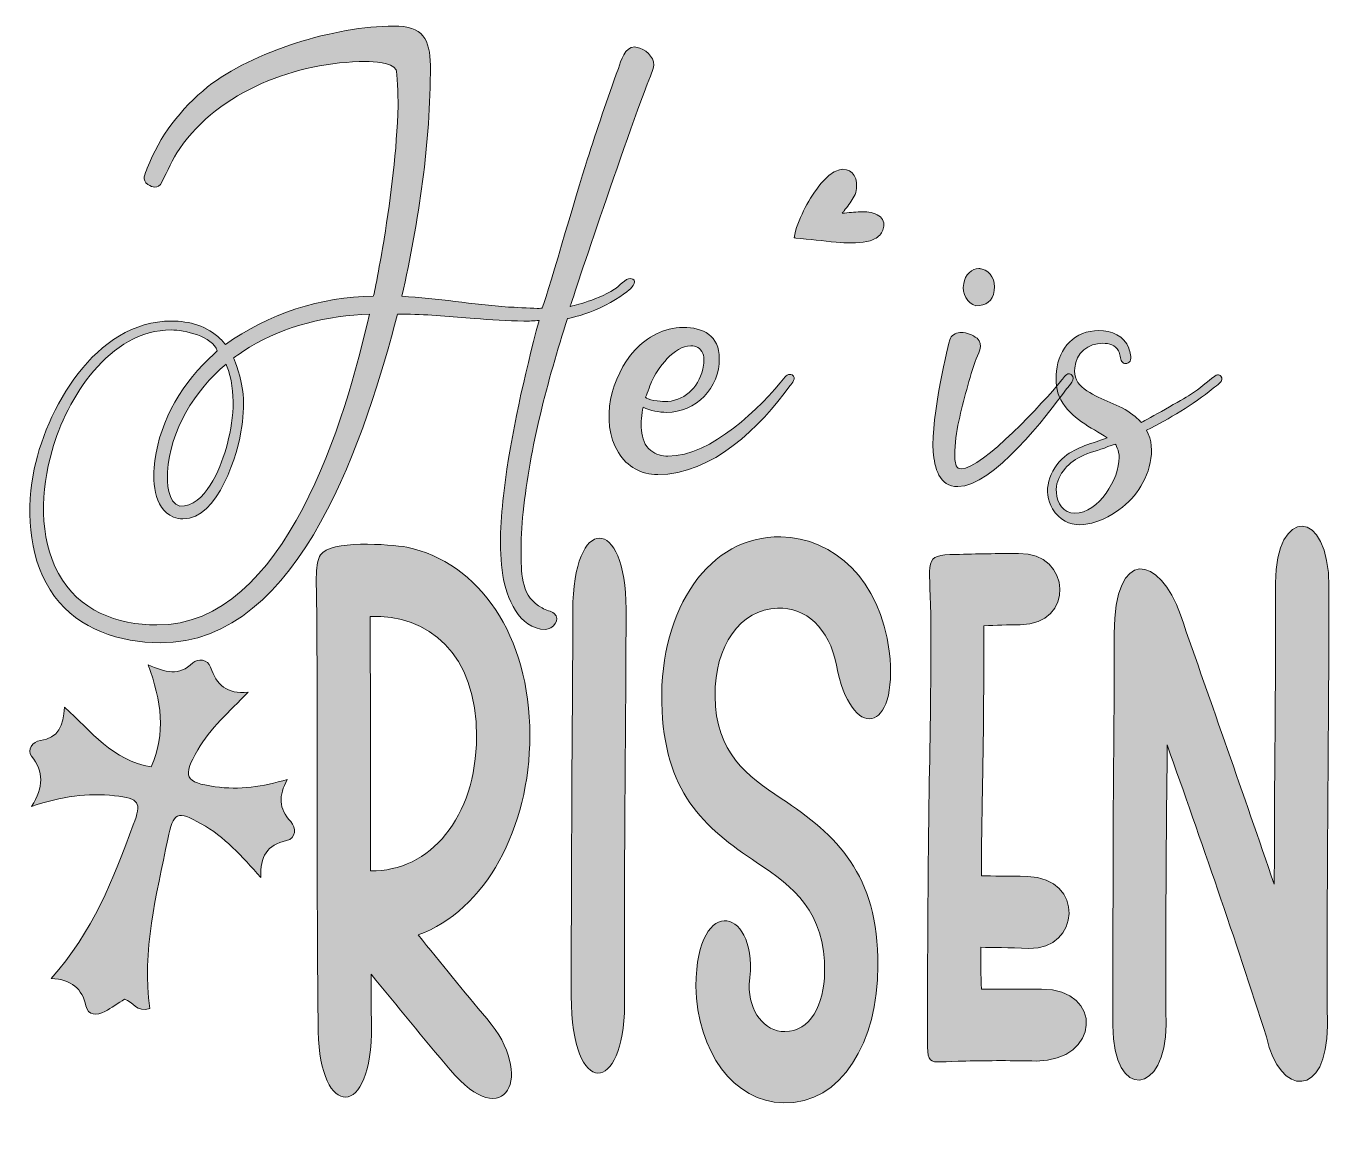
# Model space of a CAD drawing. Header units: inches. Extents: x 71 to 1006, y -950 to -153.
import ezdxf

# ---------------------------------------------------------------- set-up
doc = ezdxf.new("R2010")
doc.units = ezdxf.units.IN
doc.header["$MEASUREMENT"] = 0
doc.layers.add('Layer 1', color=7, linetype='Continuous')

# ---------------------------------------------------------------- blocks, each defined once
blk = doc.blocks.new('block 3')
at = {"layer": 'Layer 1', "true_color": 0x262626}
h = blk.add_hatch(color=250, dxfattribs=at)
h.dxf.hatch_style = 2
edge = h.paths.add_edge_path()
edge.add_spline(control_points=[(500.99, -700.17), (500.62, -753.24), (500.62, -805.57), (500.62, -856.41), (500.62, -920.24), (462.39, -924.69), (462.39, -849.73), (462.39, -801.11), (462.76, -750.64), (462.76, -699.8), (463.14, -657.49), (463.51, -615.18), (463.51, -573.25), (463.51, -503.48), (501.73, -504.22), (501.73, -572.13), (501.73, -614.44), (501.36, -657.49), (500.99, -700.17)], knot_values=[0, 0, 0, 0, 1, 1, 1, 2, 2, 2, 3, 3, 3, 4, 4, 4, 5, 5, 5, 6, 6, 6, 6], degree=3, periodic=1)
h = blk.add_hatch(color=250, dxfattribs=at)
h.dxf.hatch_style = 2
edge = h.paths.add_edge_path()
edge.add_spline(control_points=[(1005.31, -700.17), (1004.94, -758.06), (1004.56, -815.96), (1004.94, -871.25), (1004.94, -923.21), (970.42, -922.84), (961.14, -879.05), (938.88, -808.91), (914.38, -738.39), (889.89, -669.37), (889.89, -683.84), (889.89, -698.68), (889.52, -713.16), (889.15, -765.48), (888.78, -817.07), (889.15, -870.14), (889.15, -920.98), (851.29, -925.81), (850.92, -870.88), (850.92, -817.44), (851.29, -765.48), (851.29, -712.79), (851.66, -672.33), (852.04, -631.51), (852.04, -589.58), (852.04, -526.49), (884.69, -533.54), (899.54, -576.22), (921.81, -640.42), (944.81, -704.99), (966.71, -769.57), (967.08, -746.56), (967.08, -723.18), (967.08, -699.8), (967.45, -650.81), (967.82, -601.45), (967.82, -553.21), (967.82, -498.28), (1006.05, -498.65), (1006.05, -555.8), (1006.05, -603.31), (1005.68, -651.92), (1005.31, -700.17)], knot_values=[0, 0, 0, 0, 1, 1, 1, 2, 2, 2, 3, 3, 3, 4, 4, 4, 5, 5, 5, 6, 6, 6, 7, 7, 7, 8, 8, 8, 9, 9, 9, 10, 10, 10, 11, 11, 11, 12, 12, 12, 13, 13, 13, 14, 14, 14, 14], degree=3, periodic=1)
h = blk.add_hatch(color=250, dxfattribs=at)
h.dxf.hatch_style = 2
edge = h.paths.add_edge_path()
edge.add_spline(control_points=[(401.91, -866.06), (437.16, -907.25), (414.9, -949.56), (375.56, -902.8), (356.26, -880.16), (337.7, -857.15), (318.78, -834.14), (318.78, -846.76), (318.78, -859.01), (319.15, -870.88), (319.89, -939.54), (281.67, -938.05), (280.92, -875.33), (280.18, -828.2), (280.18, -777.36), (280.18, -726.15), (280.18, -674.19), (280.18, -621.86), (279.81, -572.88), (279.44, -550.61), (278.7, -539.1), (282.41, -533.17), (289.09, -522.4), (332.14, -525.37), (344.38, -527.6), (396.34, -538.36), (432.71, -591.06), (432.71, -662.69), (432.71, -729.49), (400.79, -788.49), (352.55, -805.94), (368.88, -825.98), (385.21, -846.39), (401.91, -866.06)], knot_values=[0, 0, 0, 0, 1, 1, 1, 2, 2, 2, 3, 3, 3, 4, 4, 4, 5, 5, 5, 6, 6, 6, 7, 7, 7, 8, 8, 8, 9, 9, 9, 10, 10, 10, 11, 11, 11, 11], degree=3, periodic=1)
edge = h.paths.add_edge_path()
edge.add_spline(control_points=[(394.48, -663.8), (394.86, -604.05), (359.6, -575.47), (318.03, -577.33), (318.41, -624.83), (318.41, -675.67), (318.41, -726.15), (318.41, -726.15), (318.41, -759.92), (318.41, -759.92), (361.08, -760.66), (394.11, -721.69), (394.48, -663.8)], knot_values=[0, 0, 0, 0, 1, 1, 1, 2, 2, 2, 3, 3, 3, 4, 4, 4, 4], degree=3, periodic=1)
h = blk.add_hatch(color=250, dxfattribs=at)
h.dxf.hatch_style = 2
edge = h.paths.add_edge_path()
edge.add_spline(control_points=[(565.56, -634.48), (565.93, -675.3), (588.56, -691.63), (613.06, -707.96), (653.14, -734.68), (682.46, -761.77), (682.46, -828.2), (682.46, -882.39), (656.48, -927.66), (614.54, -926.55), (579.29, -925.81), (552.57, -889.81), (551.82, -842.68), (552.2, -774.39), (598.21, -786.64), (590.05, -841.56), (590.05, -861.23), (600.81, -875.33), (615.66, -875.33), (633.84, -875.33), (643.86, -856.04), (644.23, -832.66), (644.6, -789.24), (621.59, -771.05), (595.99, -754.35), (557.02, -728.37), (528.82, -703.14), (527.33, -639.31), (525.85, -571.39), (561.84, -519.06), (612.69, -520.18), (650.91, -520.55), (684.31, -551.72), (690.62, -602.19), (697.67, -662.69), (662.79, -667.51), (652.77, -612.21), (647.2, -585.49), (630.87, -570.65), (610.46, -571.39), (583.74, -572.13), (565.18, -598.48), (565.56, -634.48)], knot_values=[0, 0, 0, 0, 1, 1, 1, 2, 2, 2, 3, 3, 3, 4, 4, 4, 5, 5, 5, 6, 6, 6, 7, 7, 7, 8, 8, 8, 9, 9, 9, 10, 10, 10, 11, 11, 11, 12, 12, 12, 13, 13, 13, 14, 14, 14, 14], degree=3, periodic=1)
h = blk.add_hatch(color=250, dxfattribs=at)
h.dxf.hatch_style = 2
edge = h.paths.add_edge_path()
edge.add_spline(control_points=[(796.01, -896.49), (780.05, -896.12), (761.49, -896.12), (745.53, -896.49), (714.36, -896.49), (718.07, -904.65), (718.07, -864.57), (718.07, -810.76), (718.44, -757.32), (719.18, -703.51), (719.93, -661.94), (720.67, -619.64), (720.3, -575.85), (719.93, -536.51), (714.36, -533.17), (738.11, -532.8), (753.33, -532.42), (768.54, -532.05), (783.39, -532.05), (821.61, -531.31), (823.84, -583.27), (784.5, -583.27), (775.59, -583.27), (767.06, -583.64), (758.52, -584.01), (758.52, -625.57), (758.15, -664.91), (757.41, -704.62), (757.04, -724.29), (756.67, -743.59), (756.67, -763.63), (764.83, -763.63), (775.59, -763.63), (789.7, -764), (831.26, -765.11), (827.55, -816.7), (790.81, -815.59), (775.96, -815.21), (764.83, -814.84), (756.3, -814.84), (756.3, -824.86), (756.3, -834.88), (756.67, -844.9), (756.67, -844.9), (799.72, -844.9), (799.72, -844.9), (844.99, -844.9), (841.65, -896.49), (796.01, -896.49)], knot_values=[0, 0, 0, 0, 1, 1, 1, 2, 2, 2, 3, 3, 3, 4, 4, 4, 5, 5, 5, 6, 6, 6, 7, 7, 7, 8, 8, 8, 9, 9, 9, 10, 10, 10, 11, 11, 11, 12, 12, 12, 13, 13, 13, 14, 14, 14, 15, 15, 15, 16, 16, 16, 16], degree=3, periodic=1)
at = {"layer": 'Layer 1', "lineweight": 0}
for points, knots in [([(500.99, -700.17), (500.62, -753.24), (500.62, -805.57), (500.62, -856.41), (500.62, -920.24), (462.39, -924.69), (462.39, -849.73), (462.39, -801.11), (462.76, -750.64), (462.76, -699.8), (463.14, -657.49), (463.51, -615.18), (463.51, -573.25), (463.51, -503.48), (501.73, -504.22), (501.73, -572.13), (501.73, -614.44), (501.36, -657.49), (500.99, -700.17)], [0, 0, 0, 0, 1, 1, 1, 2, 2, 2, 3, 3, 3, 4, 4, 4, 5, 5, 5, 6, 6, 6, 6]), ([(1005.31, -700.17), (1004.94, -758.06), (1004.56, -815.96), (1004.94, -871.25), (1004.94, -923.21), (970.42, -922.84), (961.14, -879.05), (938.88, -808.91), (914.38, -738.39), (889.89, -669.37), (889.89, -683.84), (889.89, -698.68), (889.52, -713.16), (889.15, -765.48), (888.78, -817.07), (889.15, -870.14), (889.15, -920.98), (851.29, -925.81), (850.92, -870.88), (850.92, -817.44), (851.29, -765.48), (851.29, -712.79), (851.66, -672.33), (852.04, -631.51), (852.04, -589.58), (852.04, -526.49), (884.69, -533.54), (899.54, -576.22), (921.81, -640.42), (944.81, -704.99), (966.71, -769.57), (967.08, -746.56), (967.08, -723.18), (967.08, -699.8), (967.45, -650.81), (967.82, -601.45), (967.82, -553.21), (967.82, -498.28), (1006.05, -498.65), (1006.05, -555.8), (1006.05, -603.31), (1005.68, -651.92), (1005.31, -700.17)], [0, 0, 0, 0, 1, 1, 1, 2, 2, 2, 3, 3, 3, 4, 4, 4, 5, 5, 5, 6, 6, 6, 7, 7, 7, 8, 8, 8, 9, 9, 9, 10, 10, 10, 11, 11, 11, 12, 12, 12, 13, 13, 13, 14, 14, 14, 14]), ([(401.91, -866.06), (437.16, -907.25), (414.9, -949.56), (375.56, -902.8), (356.26, -880.16), (337.7, -857.15), (318.78, -834.14), (318.78, -846.76), (318.78, -859.01), (319.15, -870.88), (319.89, -939.54), (281.67, -938.05), (280.92, -875.33), (280.18, -828.2), (280.18, -777.36), (280.18, -726.15), (280.18, -674.19), (280.18, -621.86), (279.81, -572.88), (279.44, -550.61), (278.7, -539.1), (282.41, -533.17), (289.09, -522.4), (332.14, -525.37), (344.38, -527.6), (396.34, -538.36), (432.71, -591.06), (432.71, -662.69), (432.71, -729.49), (400.79, -788.49), (352.55, -805.94), (368.88, -825.98), (385.21, -846.39), (401.91, -866.06)], [0, 0, 0, 0, 1, 1, 1, 2, 2, 2, 3, 3, 3, 4, 4, 4, 5, 5, 5, 6, 6, 6, 7, 7, 7, 8, 8, 8, 9, 9, 9, 10, 10, 10, 11, 11, 11, 11]), ([(565.56, -634.48), (565.93, -675.3), (588.56, -691.63), (613.06, -707.96), (653.14, -734.68), (682.46, -761.77), (682.46, -828.2), (682.46, -882.39), (656.48, -927.66), (614.54, -926.55), (579.29, -925.81), (552.57, -889.81), (551.82, -842.68), (552.2, -774.39), (598.21, -786.64), (590.05, -841.56), (590.05, -861.23), (600.81, -875.33), (615.66, -875.33), (633.84, -875.33), (643.86, -856.04), (644.23, -832.66), (644.6, -789.24), (621.59, -771.05), (595.99, -754.35), (557.02, -728.37), (528.82, -703.14), (527.33, -639.31), (525.85, -571.39), (561.84, -519.06), (612.69, -520.18), (650.91, -520.55), (684.31, -551.72), (690.62, -602.19), (697.67, -662.69), (662.79, -667.51), (652.77, -612.21), (647.2, -585.49), (630.87, -570.65), (610.46, -571.39), (583.74, -572.13), (565.18, -598.48), (565.56, -634.48)], [0, 0, 0, 0, 1, 1, 1, 2, 2, 2, 3, 3, 3, 4, 4, 4, 5, 5, 5, 6, 6, 6, 7, 7, 7, 8, 8, 8, 9, 9, 9, 10, 10, 10, 11, 11, 11, 12, 12, 12, 13, 13, 13, 14, 14, 14, 14]), ([(796.01, -896.49), (780.05, -896.12), (761.49, -896.12), (745.53, -896.49), (714.36, -896.49), (718.07, -904.65), (718.07, -864.57), (718.07, -810.76), (718.44, -757.32), (719.18, -703.51), (719.93, -661.94), (720.67, -619.64), (720.3, -575.85), (719.93, -536.51), (714.36, -533.17), (738.11, -532.8), (753.33, -532.42), (768.54, -532.05), (783.39, -532.05), (821.61, -531.31), (823.84, -583.27), (784.5, -583.27), (775.59, -583.27), (767.06, -583.64), (758.52, -584.01), (758.52, -625.57), (758.15, -664.91), (757.41, -704.62), (757.04, -724.29), (756.67, -743.59), (756.67, -763.63), (764.83, -763.63), (775.59, -763.63), (789.7, -764), (831.26, -765.11), (827.55, -816.7), (790.81, -815.59), (775.96, -815.21), (764.83, -814.84), (756.3, -814.84), (756.3, -824.86), (756.3, -834.88), (756.67, -844.9), (756.67, -844.9), (799.72, -844.9), (799.72, -844.9), (844.99, -844.9), (841.65, -896.49), (796.01, -896.49)], [0, 0, 0, 0, 1, 1, 1, 2, 2, 2, 3, 3, 3, 4, 4, 4, 5, 5, 5, 6, 6, 6, 7, 7, 7, 8, 8, 8, 9, 9, 9, 10, 10, 10, 11, 11, 11, 12, 12, 12, 13, 13, 13, 14, 14, 14, 15, 15, 15, 16, 16, 16, 16]), ([(394.48, -663.8), (394.86, -604.05), (359.6, -575.47), (318.03, -577.33), (318.41, -624.83), (318.41, -675.67), (318.41, -726.15), (318.41, -726.15), (318.41, -759.92), (318.41, -759.92), (361.08, -760.66), (394.11, -721.69), (394.48, -663.8)], [0, 0, 0, 0, 1, 1, 1, 2, 2, 2, 3, 3, 3, 4, 4, 4, 4])]:
    blk.add_open_spline(points, degree=3, knots=knots, dxfattribs=at)
blk = doc.blocks.new('block 4')
at = {"layer": 'Layer 1', "true_color": 0x035293}
h = blk.add_hatch(color=154, dxfattribs=at)
h.dxf.hatch_style = 2
edge = h.paths.add_edge_path()
edge.add_spline(control_points=[(210.63, -377.98), (211.08, -378.44), (214.27, -382.08), (214.27, -382.08), (245.24, -360.22), (282.59, -347.46), (320.4, -347.46), (321.31, -346.55), (326.77, -314.21), (328.14, -306.47), (333.15, -275.04), (337.25, -242.7), (338.16, -210.82), (338.16, -203.53), (337.7, -186.22), (336.79, -184.86), (333.61, -179.39), (320.4, -178.94), (314.93, -178.94), (265.28, -178.94), (209.72, -200.35), (181.48, -241.34), (176.01, -249.54), (172.82, -257.28), (168.72, -265.48), (167.36, -268.21), (165.53, -269.12), (163.71, -269.12), (161.89, -269.12), (160.52, -268.21), (158.7, -267.3), (154.15, -264.11), (156.42, -259.56), (158.25, -255.46), (166.9, -232.68), (182.39, -212.64), (201.52, -197.16), (233.86, -171.65), (293.07, -153.43), (334.97, -153.43), (356.38, -153.43), (360.93, -163), (361.39, -181.67), (361.39, -238.15), (353.19, -292.35), (340.89, -347.46), (366.4, -348.83), (391.91, -353.38), (417.41, -355.21), (421.06, -355.21), (432.44, -356.12), (437.91, -356.12), (440.19, -356.12), (441.55, -356.12), (441.55, -355.66), (442.92, -355.21), (466.6, -271.4), (473.89, -249.54), (480.72, -227.67), (488.47, -205.81), (496.21, -183.95), (498.03, -178.03), (500.77, -168.46), (508.05, -168.46), (508.97, -168.46), (510.33, -168.92), (511.7, -169.37), (517.16, -171.19), (523.54, -177.57), (521.26, -183.95), (499.4, -239.97), (461.59, -354.75), (461.59, -354.75), (461.59, -354.75), (479.36, -351.11), (493.48, -342.45), (496.21, -340.63), (501.68, -334.26), (504.87, -334.71), (510.79, -335.17), (506.23, -341.09), (503.95, -342.91), (500.31, -346.1), (489.38, -353.38), (479.36, -357.49), (469.34, -361.58), (459.77, -363.41), (459.77, -363.41), (445.2, -408.5), (432.9, -455.41), (427.89, -502.33), (426.98, -512.8), (426.07, -522.82), (426.52, -533.3), (426.52, -547.87), (426.98, -563.82), (441.55, -571.1), (444.29, -572.93), (447.93, -573.38), (450.21, -575.2), (455.22, -579.3), (449.3, -586.59), (443.83, -586.59), (424.7, -586.59), (416.05, -563.36), (413.31, -547.87), (410.13, -527.83), (411.95, -506.88), (414.23, -486.84), (419.24, -445.85), (428.8, -404.85), (439.28, -364.77), (435.63, -365.23), (431.99, -365.23), (428.35, -365.23), (416.5, -365.23), (404.66, -364.32), (392.82, -363.41), (376.88, -362.04), (360.48, -360.67), (344.08, -360.22), (344.08, -360.22), (337.7, -360.22), (337.7, -360.22), (316.3, -442.66), (268.93, -597.52), (167.36, -596.15), (138.66, -596.15), (109.06, -586.59), (91.75, -562.91), (73.53, -537.85), (71.25, -505.06), (76.26, -475.91), (84.92, -428.54), (120.9, -365.23), (175.56, -365.23), (188.31, -365.23), (201.52, -368.87), (210.63, -377.98)], knot_values=[0, 0, 0, 0, 1, 1, 1, 2, 2, 2, 3, 3, 3, 4, 4, 4, 5, 5, 5, 6, 6, 6, 7, 7, 7, 8, 8, 8, 9, 9, 9, 10, 10, 10, 11, 11, 11, 12, 12, 12, 13, 13, 13, 14, 14, 14, 15, 15, 15, 16, 16, 16, 17, 17, 17, 18, 18, 18, 19, 19, 19, 20, 20, 20, 21, 21, 21, 22, 22, 22, 23, 23, 23, 24, 24, 24, 25, 25, 25, 26, 26, 26, 27, 27, 27, 28, 28, 28, 29, 29, 29, 30, 30, 30, 31, 31, 31, 32, 32, 32, 33, 33, 33, 34, 34, 34, 35, 35, 35, 36, 36, 36, 37, 37, 37, 38, 38, 38, 39, 39, 39, 40, 40, 40, 41, 41, 41, 42, 42, 42, 43, 43, 43, 44, 44, 44, 45, 45, 45, 46, 46, 46, 46], degree=3, periodic=1)
edge = h.paths.add_edge_path()
edge.add_spline(control_points=[(175.56, -371.6), (130.92, -371.6), (100.4, -420.8), (89.93, -458.14), (81.73, -486.84), (80.36, -520.09), (94.48, -546.51), (108.6, -572.93), (136.84, -583.4), (165.08, -583.4), (257.54, -583.86), (300.81, -434.46), (317.66, -360.22), (287.6, -361.58), (257.54, -368.42), (231.58, -383.9), (228.85, -385.72), (220.19, -391.65), (220.19, -391.65), (220.19, -391.65), (224.29, -400.3), (226.57, -414.42), (227.93, -423.07), (227.02, -432.18), (226.11, -440.84), (223.38, -460.42), (209.26, -507.34), (183.75, -507.34), (181.48, -507.34), (179.2, -506.88), (176.92, -505.97), (162.35, -499.59), (161.89, -478.64), (163.71, -465.43), (167.36, -435.83), (184.21, -408.5), (206.07, -388.91), (206.07, -388.91), (208.35, -386.64), (208.35, -386.64), (205.16, -376.16), (184.67, -371.6), (175.56, -371.6)], knot_values=[0, 0, 0, 0, 1, 1, 1, 2, 2, 2, 3, 3, 3, 4, 4, 4, 5, 5, 5, 6, 6, 6, 7, 7, 7, 8, 8, 8, 9, 9, 9, 10, 10, 10, 11, 11, 11, 12, 12, 12, 13, 13, 13, 14, 14, 14, 14], degree=3, periodic=1)
edge = h.paths.add_edge_path()
edge.add_spline(control_points=[(214.73, -456.78), (220.19, -438.1), (222.47, -415.79), (215.18, -397.11), (215.18, -397.11), (214.73, -396.2), (214.73, -396.2), (192.41, -414.88), (174.19, -444.03), (172.82, -473.63), (172.37, -480.92), (172.82, -495.49), (181.48, -498.23), (200.15, -498.23), (210.17, -471.81), (214.73, -456.78)], knot_values=[0, 0, 0, 0, 1, 1, 1, 2, 2, 2, 3, 3, 3, 4, 4, 4, 5, 5, 5, 5], degree=3, periodic=1)
h = blk.add_hatch(color=154, dxfattribs=at)
h.dxf.hatch_style = 2
edge = h.paths.add_edge_path()
edge.add_spline(control_points=[(742.17, -373.43), (746.27, -373.43), (750.37, -375.25), (753.56, -377.53), (759.02, -382.08), (754.01, -389.37), (752.19, -394.38), (747.18, -409.41), (743.08, -424.9), (739.89, -439.93), (738.53, -448.12), (737.16, -456.32), (737.62, -464.52), (738.07, -467.71), (738.53, -471.35), (742.17, -471.35), (757.66, -471.35), (801.84, -422.62), (813.68, -408.5), (815.05, -406.68), (817.32, -403.03), (819.6, -403.03), (820.06, -403.03), (820.97, -403.49), (821.42, -403.94), (825.07, -406.68), (819.6, -411.69), (817.78, -413.96), (803.66, -433.09), (764.94, -484.11), (739.89, -484.11), (726.23, -484.11), (723.04, -470.44), (722.13, -459.06), (720.31, -433.55), (733.06, -381.17), (734.43, -377.53), (735.79, -374.79), (739.44, -373.43), (742.17, -373.43)], knot_values=[0, 0, 0, 0, 1, 1, 1, 2, 2, 2, 3, 3, 3, 4, 4, 4, 5, 5, 5, 6, 6, 6, 7, 7, 7, 8, 8, 8, 9, 9, 9, 10, 10, 10, 11, 11, 11, 12, 12, 12, 13, 13, 13, 13], degree=3, periodic=1)
edge = h.paths.add_edge_path()
edge.add_spline(control_points=[(754.92, -327.42), (755.83, -327.42), (756.29, -327.88), (757.2, -327.88), (763.12, -329.25), (767.22, -336.08), (765.85, -343.36), (764.94, -351.11), (759.93, -354.3), (752.65, -354.3), (746.72, -352.48), (742.63, -345.64), (743.99, -338.35), (744.9, -331.98), (749.91, -327.42), (754.92, -327.42)], knot_values=[0, 0, 0, 0, 1, 1, 1, 2, 2, 2, 3, 3, 3, 4, 4, 4, 5, 5, 5, 5], degree=3, periodic=1)
h = blk.add_hatch(color=154, dxfattribs=at)
h.dxf.hatch_style = 2
edge = h.paths.add_edge_path()
edge.add_spline(control_points=[(619.19, -411.69), (598.24, -441.29), (563.62, -475.45), (524.45, -475.45), (512.61, -475.45), (502.59, -469.99), (496.21, -459.51), (482.55, -437.19), (491.2, -404.85), (508.06, -386.18), (516.71, -376.61), (529.01, -369.78), (542.67, -369.78), (557.25, -369.78), (568.63, -375.7), (568.63, -392.1), (569.09, -413.05), (551.78, -430.82), (530.83, -430.82), (525.36, -430.82), (519.44, -429.45), (513.98, -427.17), (512.15, -436.74), (510.79, -451.31), (519.44, -458.14), (523.09, -461.33), (527.64, -462.25), (531.74, -462.25), (563.17, -462.25), (597.78, -427.63), (616, -405.31), (616.91, -404.4), (617.82, -403.49), (619.19, -403.49), (619.65, -403.49), (620.1, -403.49), (621.01, -403.94), (624.2, -406.22), (621.01, -409.87), (619.19, -411.69)], knot_values=[0, 0, 0, 0, 1, 1, 1, 2, 2, 2, 3, 3, 3, 4, 4, 4, 5, 5, 5, 6, 6, 6, 7, 7, 7, 8, 8, 8, 9, 9, 9, 10, 10, 10, 11, 11, 11, 12, 12, 12, 13, 13, 13, 13], degree=3, periodic=1)
edge = h.paths.add_edge_path()
edge.add_spline(control_points=[(529.01, -423.07), (543.13, -423.07), (553.6, -413.51), (556.79, -399.84), (557.7, -396.2), (558.16, -391.65), (556.79, -388.46), (554.97, -384.36), (552.24, -382.99), (548.14, -382.99), (536.29, -382.99), (524.45, -398.93), (519.9, -408.95), (518.99, -411.23), (515.8, -419.89), (515.8, -419.89), (515.8, -421.71), (527.18, -423.07), (529.01, -423.07)], knot_values=[0, 0, 0, 0, 1, 1, 1, 2, 2, 2, 3, 3, 3, 4, 4, 4, 5, 5, 5, 6, 6, 6, 6], degree=3, periodic=1)
h = blk.add_hatch(color=154, dxfattribs=at)
h.dxf.hatch_style = 2
edge = h.paths.add_edge_path()
edge.add_spline(control_points=[(843.73, -381.17), (833.26, -381.17), (824.6, -388), (823.69, -398.93), (822.78, -405.31), (825.52, -410.32), (830.53, -413.96), (840.55, -421.71), (853.3, -423.98), (863.77, -431.27), (868.33, -434.46), (871.52, -438.1), (871.52, -438.1), (871.52, -438.1), (898.39, -423.07), (905.22, -418.97), (911.15, -415.33), (916.61, -410.78), (922.08, -406.22), (923.44, -405.31), (924.81, -403.94), (926.18, -403.94), (927.09, -403.94), (928, -403.94), (928.45, -404.85), (931.64, -408.04), (925.27, -411.69), (922.99, -413.51), (908.41, -425.35), (891.56, -435.37), (875.16, -443.57), (882.91, -457.69), (876.99, -476.36), (867.88, -488.66), (859.68, -499.59), (842.37, -511.44), (827.34, -511.44), (820.05, -511.44), (812.76, -508.25), (807.75, -500.05), (800.01, -487.75), (805.47, -471.81), (816.41, -462.7), (825.06, -455.41), (836.45, -453.13), (846.92, -449.04), (835.08, -441.29), (820.96, -435.37), (813.67, -421.71), (810.03, -415.33), (810.03, -408.5), (810.49, -401.21), (812.31, -384.36), (823.69, -372.06), (841, -372.06), (850.11, -372.06), (859.22, -375.7), (862.41, -384.81), (863.32, -387.55), (864.69, -391.65), (863.32, -393.92), (862.41, -395.29), (861.5, -395.74), (860.13, -395.74), (859.22, -395.74), (858.31, -395.29), (857.4, -394.38), (856.03, -392.1), (856.49, -388.91), (855.12, -386.64), (852.84, -382.54), (848.29, -381.17), (843.73, -381.17)], knot_values=[0, 0, 0, 0, 1, 1, 1, 2, 2, 2, 3, 3, 3, 4, 4, 4, 5, 5, 5, 6, 6, 6, 7, 7, 7, 8, 8, 8, 9, 9, 9, 10, 10, 10, 11, 11, 11, 12, 12, 12, 13, 13, 13, 14, 14, 14, 15, 15, 15, 16, 16, 16, 17, 17, 17, 18, 18, 18, 19, 19, 19, 20, 20, 20, 21, 21, 21, 22, 22, 22, 23, 23, 23, 24, 24, 24, 24], degree=3, periodic=1)
edge = h.paths.add_edge_path()
edge.add_spline(control_points=[(847.38, -455.41), (841, -458.14), (833.71, -459.51), (827.79, -462.7), (822.78, -464.98), (818.68, -468.62), (815.5, -472.72), (811.85, -477.28), (810.03, -482.74), (810.49, -488.21), (810.94, -495.95), (815.5, -503.24), (823.69, -503.24), (841, -503.24), (855.58, -478.19), (855.58, -463.15), (855.58, -458.14), (852.84, -453.59), (852.84, -453.59), (852.84, -453.59), (847.38, -455.41), (847.38, -455.41)], knot_values=[0, 0, 0, 0, 1, 1, 1, 2, 2, 2, 3, 3, 3, 4, 4, 4, 5, 5, 5, 6, 6, 6, 7, 7, 7, 7], degree=3, periodic=1)
at = {"layer": 'Layer 1', "lineweight": 0}
for points, knots in [([(210.63, -377.98), (211.08, -378.44), (214.27, -382.08), (214.27, -382.08), (245.24, -360.22), (282.59, -347.46), (320.4, -347.46), (321.31, -346.55), (326.77, -314.21), (328.14, -306.47), (333.15, -275.04), (337.25, -242.7), (338.16, -210.82), (338.16, -203.53), (337.7, -186.22), (336.79, -184.86), (333.61, -179.39), (320.4, -178.94), (314.93, -178.94), (265.28, -178.94), (209.72, -200.35), (181.48, -241.34), (176.01, -249.54), (172.82, -257.28), (168.72, -265.48), (167.36, -268.21), (165.53, -269.12), (163.71, -269.12), (161.89, -269.12), (160.52, -268.21), (158.7, -267.3), (154.15, -264.11), (156.42, -259.56), (158.25, -255.46), (166.9, -232.68), (182.39, -212.64), (201.52, -197.16), (233.86, -171.65), (293.07, -153.43), (334.97, -153.43), (356.38, -153.43), (360.93, -163), (361.39, -181.67), (361.39, -238.15), (353.19, -292.35), (340.89, -347.46), (366.4, -348.83), (391.91, -353.38), (417.41, -355.21), (421.06, -355.21), (432.44, -356.12), (437.91, -356.12), (440.19, -356.12), (441.55, -356.12), (441.55, -355.66), (442.92, -355.21), (466.6, -271.4), (473.89, -249.54), (480.72, -227.67), (488.47, -205.81), (496.21, -183.95), (498.03, -178.03), (500.77, -168.46), (508.05, -168.46), (508.97, -168.46), (510.33, -168.92), (511.7, -169.37), (517.16, -171.19), (523.54, -177.57), (521.26, -183.95), (499.4, -239.97), (461.59, -354.75), (461.59, -354.75), (461.59, -354.75), (479.36, -351.11), (493.48, -342.45), (496.21, -340.63), (501.68, -334.26), (504.87, -334.71), (510.79, -335.17), (506.23, -341.09), (503.95, -342.91), (500.31, -346.1), (489.38, -353.38), (479.36, -357.49), (469.34, -361.58), (459.77, -363.41), (459.77, -363.41), (445.2, -408.5), (432.9, -455.41), (427.89, -502.33), (426.98, -512.8), (426.07, -522.82), (426.52, -533.3), (426.52, -547.87), (426.98, -563.82), (441.55, -571.1), (444.29, -572.93), (447.93, -573.38), (450.21, -575.2), (455.22, -579.3), (449.3, -586.59), (443.83, -586.59), (424.7, -586.59), (416.05, -563.36), (413.31, -547.87), (410.13, -527.83), (411.95, -506.88), (414.23, -486.84), (419.24, -445.85), (428.8, -404.85), (439.28, -364.77), (435.63, -365.23), (431.99, -365.23), (428.35, -365.23), (416.5, -365.23), (404.66, -364.32), (392.82, -363.41), (376.88, -362.04), (360.48, -360.67), (344.08, -360.22), (344.08, -360.22), (337.7, -360.22), (337.7, -360.22), (316.3, -442.66), (268.93, -597.52), (167.36, -596.15), (138.66, -596.15), (109.06, -586.59), (91.75, -562.91), (73.53, -537.85), (71.25, -505.06), (76.26, -475.91), (84.92, -428.54), (120.9, -365.23), (175.56, -365.23), (188.31, -365.23), (201.52, -368.87), (210.63, -377.98)], [0, 0, 0, 0, 1, 1, 1, 2, 2, 2, 3, 3, 3, 4, 4, 4, 5, 5, 5, 6, 6, 6, 7, 7, 7, 8, 8, 8, 9, 9, 9, 10, 10, 10, 11, 11, 11, 12, 12, 12, 13, 13, 13, 14, 14, 14, 15, 15, 15, 16, 16, 16, 17, 17, 17, 18, 18, 18, 19, 19, 19, 20, 20, 20, 21, 21, 21, 22, 22, 22, 23, 23, 23, 24, 24, 24, 25, 25, 25, 26, 26, 26, 27, 27, 27, 28, 28, 28, 29, 29, 29, 30, 30, 30, 31, 31, 31, 32, 32, 32, 33, 33, 33, 34, 34, 34, 35, 35, 35, 36, 36, 36, 37, 37, 37, 38, 38, 38, 39, 39, 39, 40, 40, 40, 41, 41, 41, 42, 42, 42, 43, 43, 43, 44, 44, 44, 45, 45, 45, 46, 46, 46, 46]), ([(754.92, -327.42), (755.83, -327.42), (756.29, -327.88), (757.2, -327.88), (763.12, -329.25), (767.22, -336.08), (765.85, -343.36), (764.94, -351.11), (759.93, -354.3), (752.65, -354.3), (746.72, -352.48), (742.63, -345.64), (743.99, -338.35), (744.9, -331.98), (749.91, -327.42), (754.92, -327.42)], [0, 0, 0, 0, 1, 1, 1, 2, 2, 2, 3, 3, 3, 4, 4, 4, 5, 5, 5, 5]), ([(175.56, -371.6), (130.92, -371.6), (100.4, -420.8), (89.93, -458.14), (81.73, -486.84), (80.36, -520.09), (94.48, -546.51), (108.6, -572.93), (136.84, -583.4), (165.08, -583.4), (257.54, -583.86), (300.81, -434.46), (317.66, -360.22), (287.6, -361.58), (257.54, -368.42), (231.58, -383.9), (228.85, -385.72), (220.19, -391.65), (220.19, -391.65), (220.19, -391.65), (224.29, -400.3), (226.57, -414.42), (227.93, -423.07), (227.02, -432.18), (226.11, -440.84), (223.38, -460.42), (209.26, -507.34), (183.75, -507.34), (181.48, -507.34), (179.2, -506.88), (176.92, -505.97), (162.35, -499.59), (161.89, -478.64), (163.71, -465.43), (167.36, -435.83), (184.21, -408.5), (206.07, -388.91), (206.07, -388.91), (208.35, -386.64), (208.35, -386.64), (205.16, -376.16), (184.67, -371.6), (175.56, -371.6)], [0, 0, 0, 0, 1, 1, 1, 2, 2, 2, 3, 3, 3, 4, 4, 4, 5, 5, 5, 6, 6, 6, 7, 7, 7, 8, 8, 8, 9, 9, 9, 10, 10, 10, 11, 11, 11, 12, 12, 12, 13, 13, 13, 14, 14, 14, 14]), ([(619.19, -411.69), (598.24, -441.29), (563.62, -475.45), (524.45, -475.45), (512.61, -475.45), (502.59, -469.99), (496.21, -459.51), (482.55, -437.19), (491.2, -404.85), (508.06, -386.18), (516.71, -376.61), (529.01, -369.78), (542.67, -369.78), (557.25, -369.78), (568.63, -375.7), (568.63, -392.1), (569.09, -413.05), (551.78, -430.82), (530.83, -430.82), (525.36, -430.82), (519.44, -429.45), (513.98, -427.17), (512.15, -436.74), (510.79, -451.31), (519.44, -458.14), (523.09, -461.33), (527.64, -462.25), (531.74, -462.25), (563.17, -462.25), (597.78, -427.63), (616, -405.31), (616.91, -404.4), (617.82, -403.49), (619.19, -403.49), (619.65, -403.49), (620.1, -403.49), (621.01, -403.94), (624.2, -406.22), (621.01, -409.87), (619.19, -411.69)], [0, 0, 0, 0, 1, 1, 1, 2, 2, 2, 3, 3, 3, 4, 4, 4, 5, 5, 5, 6, 6, 6, 7, 7, 7, 8, 8, 8, 9, 9, 9, 10, 10, 10, 11, 11, 11, 12, 12, 12, 13, 13, 13, 13]), ([(742.17, -373.43), (746.27, -373.43), (750.37, -375.25), (753.56, -377.53), (759.02, -382.08), (754.01, -389.37), (752.19, -394.38), (747.18, -409.41), (743.08, -424.9), (739.89, -439.93), (738.53, -448.12), (737.16, -456.32), (737.62, -464.52), (738.07, -467.71), (738.53, -471.35), (742.17, -471.35), (757.66, -471.35), (801.84, -422.62), (813.68, -408.5), (815.05, -406.68), (817.32, -403.03), (819.6, -403.03), (820.06, -403.03), (820.97, -403.49), (821.42, -403.94), (825.07, -406.68), (819.6, -411.69), (817.78, -413.96), (803.66, -433.09), (764.94, -484.11), (739.89, -484.11), (726.23, -484.11), (723.04, -470.44), (722.13, -459.06), (720.31, -433.55), (733.06, -381.17), (734.43, -377.53), (735.79, -374.79), (739.44, -373.43), (742.17, -373.43)], [0, 0, 0, 0, 1, 1, 1, 2, 2, 2, 3, 3, 3, 4, 4, 4, 5, 5, 5, 6, 6, 6, 7, 7, 7, 8, 8, 8, 9, 9, 9, 10, 10, 10, 11, 11, 11, 12, 12, 12, 13, 13, 13, 13]), ([(843.73, -381.17), (833.26, -381.17), (824.6, -388), (823.69, -398.93), (822.78, -405.31), (825.52, -410.32), (830.53, -413.96), (840.55, -421.71), (853.3, -423.98), (863.77, -431.27), (868.33, -434.46), (871.52, -438.1), (871.52, -438.1), (871.52, -438.1), (898.39, -423.07), (905.22, -418.97), (911.15, -415.33), (916.61, -410.78), (922.08, -406.22), (923.44, -405.31), (924.81, -403.94), (926.18, -403.94), (927.09, -403.94), (928, -403.94), (928.45, -404.85), (931.64, -408.04), (925.27, -411.69), (922.99, -413.51), (908.41, -425.35), (891.56, -435.37), (875.16, -443.57), (882.91, -457.69), (876.99, -476.36), (867.88, -488.66), (859.68, -499.59), (842.37, -511.44), (827.34, -511.44), (820.05, -511.44), (812.76, -508.25), (807.75, -500.05), (800.01, -487.75), (805.47, -471.81), (816.41, -462.7), (825.06, -455.41), (836.45, -453.13), (846.92, -449.04), (835.08, -441.29), (820.96, -435.37), (813.67, -421.71), (810.03, -415.33), (810.03, -408.5), (810.49, -401.21), (812.31, -384.36), (823.69, -372.06), (841, -372.06), (850.11, -372.06), (859.22, -375.7), (862.41, -384.81), (863.32, -387.55), (864.69, -391.65), (863.32, -393.92), (862.41, -395.29), (861.5, -395.74), (860.13, -395.74), (859.22, -395.74), (858.31, -395.29), (857.4, -394.38), (856.03, -392.1), (856.49, -388.91), (855.12, -386.64), (852.84, -382.54), (848.29, -381.17), (843.73, -381.17)], [0, 0, 0, 0, 1, 1, 1, 2, 2, 2, 3, 3, 3, 4, 4, 4, 5, 5, 5, 6, 6, 6, 7, 7, 7, 8, 8, 8, 9, 9, 9, 10, 10, 10, 11, 11, 11, 12, 12, 12, 13, 13, 13, 14, 14, 14, 15, 15, 15, 16, 16, 16, 17, 17, 17, 18, 18, 18, 19, 19, 19, 20, 20, 20, 21, 21, 21, 22, 22, 22, 23, 23, 23, 24, 24, 24, 24]), ([(529.01, -423.07), (543.13, -423.07), (553.6, -413.51), (556.79, -399.84), (557.7, -396.2), (558.16, -391.65), (556.79, -388.46), (554.97, -384.36), (552.24, -382.99), (548.14, -382.99), (536.29, -382.99), (524.45, -398.93), (519.9, -408.95), (518.99, -411.23), (515.8, -419.89), (515.8, -419.89), (515.8, -421.71), (527.18, -423.07), (529.01, -423.07)], [0, 0, 0, 0, 1, 1, 1, 2, 2, 2, 3, 3, 3, 4, 4, 4, 5, 5, 5, 6, 6, 6, 6]), ([(214.73, -456.78), (220.19, -438.1), (222.47, -415.79), (215.18, -397.11), (215.18, -397.11), (214.73, -396.2), (214.73, -396.2), (192.41, -414.88), (174.19, -444.03), (172.82, -473.63), (172.37, -480.92), (172.82, -495.49), (181.48, -498.23), (200.15, -498.23), (210.17, -471.81), (214.73, -456.78)], [0, 0, 0, 0, 1, 1, 1, 2, 2, 2, 3, 3, 3, 4, 4, 4, 5, 5, 5, 5]), ([(847.38, -455.41), (841, -458.14), (833.71, -459.51), (827.79, -462.7), (822.78, -464.98), (818.68, -468.62), (815.5, -472.72), (811.85, -477.28), (810.03, -482.74), (810.49, -488.21), (810.94, -495.95), (815.5, -503.24), (823.69, -503.24), (841, -503.24), (855.58, -478.19), (855.58, -463.15), (855.58, -458.14), (852.84, -453.59), (852.84, -453.59), (852.84, -453.59), (847.38, -455.41), (847.38, -455.41)], [0, 0, 0, 0, 1, 1, 1, 2, 2, 2, 3, 3, 3, 4, 4, 4, 5, 5, 5, 6, 6, 6, 7, 7, 7, 7])]:
    blk.add_open_spline(points, degree=3, knots=knots, dxfattribs=at)
blk = doc.blocks.new('block 2')
at = {"layer": 'Layer 1', "true_color": 0xff3c95}
h = blk.add_hatch(color=230, dxfattribs=at)
h.dxf.hatch_style = 2
edge = h.paths.add_edge_path()
edge.add_spline(control_points=[(622.37, -305.37), (622.67, -303.79), (622.8, -302.17), (623.29, -300.68), (627.68, -287.25), (634.07, -274.93), (643.56, -264.34), (646.03, -261.58), (648.79, -259.2), (652.19, -257.53), (659.2, -254.1), (666.38, -258.04), (667.07, -265.82), (667.41, -269.72), (666.81, -273.51), (664.79, -276.84), (662.84, -280.08), (660.44, -283.06), (658.21, -286.13), (657.83, -286.66), (657.37, -287.12), (656.77, -287.81), (661.35, -287.45), (665.55, -286.98), (669.76, -286.83), (673.93, -286.68), (678.09, -287.02), (681.91, -288.96), (685.35, -290.7), (687.21, -293.68), (686.71, -297.02), (686.3, -299.8), (685.21, -302.34), (682.98, -304.25), (680.55, -306.34), (677.76, -307.55), (674.61, -308.12), (667.27, -309.46), (659.93, -309.44), (652.54, -308.64), (642.91, -307.59), (633.27, -306.67), (623.63, -305.68), (623.3, -305.65), (622.97, -305.52), (622.37, -305.37)], knot_values=[0, 0, 0, 0, 1, 1, 1, 2, 2, 2, 3, 3, 3, 4, 4, 4, 5, 5, 5, 6, 6, 6, 7, 7, 7, 8, 8, 8, 9, 9, 9, 10, 10, 10, 11, 11, 11, 12, 12, 12, 13, 13, 13, 14, 14, 14, 15, 15, 15, 15], degree=3, periodic=1)
at = {"layer": 'Layer 1', "true_color": 0x035293}
h = blk.add_hatch(color=154, dxfattribs=at)
h.dxf.hatch_style = 2
edge = h.paths.add_edge_path()
edge.add_spline(control_points=[(258.68, -694.29), (252.36, -706.06), (252.47, -715.22), (261.11, -724.55), (265.25, -729.03), (264.99, -736.77), (258.13, -738.25), (244.21, -741.27), (238.99, -749.49), (239.72, -764.82), (226.14, -749.19), (213.55, -735.38), (196.93, -726.08), (179.8, -716.49), (176.9, -717.68), (172.96, -737.09), (164.74, -777.47), (154.21, -817.57), (160.07, -858.73), (150.73, -861.86), (147.88, -853.86), (141.96, -852.01), (137.21, -855.03), (132.63, -858.23), (127.77, -860.94), (122.02, -864.14), (115.71, -863.8), (114.2, -856.88), (111.47, -844.34), (104.01, -838.17), (89.32, -837.12), (119.14, -803.99), (133.81, -765.51), (148.21, -726.93), (154.37, -710.41), (152.67, -708.07), (134.71, -706.04), (115.57, -703.87), (96.91, -706.42), (75.26, -713.71), (83.77, -699.76), (84.14, -688.76), (75.23, -677.62), (71.73, -673.24), (76.01, -667.1), (81.52, -666.3), (94.44, -664.44), (98.4, -655.98), (98.72, -642.39), (118.4, -659.9), (133.23, -680.83), (160.99, -685.28), (171.81, -661.35), (168.26, -637.81), (158.86, -612.03), (171.12, -617.57), (181.19, -620.26), (190.83, -610.71), (194.26, -607.31), (201.77, -608), (203.66, -613.71), (207.82, -626.29), (215.2, -633.32), (230.56, -631.71), (216.9, -645.91), (203.33, -657.39), (194.46, -673), (183.28, -692.68), (185.09, -696.38), (206.88, -699.54), (224.31, -702.06), (241.06, -699.52), (258.68, -694.29)], knot_values=[0, 0, 0, 0, 1, 1, 1, 2, 2, 2, 3, 3, 3, 4, 4, 4, 5, 5, 5, 6, 6, 6, 7, 7, 7, 8, 8, 8, 9, 9, 9, 10, 10, 10, 11, 11, 11, 12, 12, 12, 13, 13, 13, 14, 14, 14, 15, 15, 15, 16, 16, 16, 17, 17, 17, 18, 18, 18, 19, 19, 19, 20, 20, 20, 21, 21, 21, 22, 22, 22, 23, 23, 23, 24, 24, 24, 24], degree=3, periodic=1)
at = {"layer": 'Layer 1', "lineweight": 0}
for points, knots in [([(622.37, -305.37), (622.67, -303.79), (622.8, -302.17), (623.29, -300.68), (627.68, -287.25), (634.07, -274.93), (643.56, -264.34), (646.03, -261.58), (648.79, -259.2), (652.19, -257.53), (659.2, -254.1), (666.38, -258.04), (667.07, -265.82), (667.41, -269.72), (666.81, -273.51), (664.79, -276.84), (662.84, -280.08), (660.44, -283.06), (658.21, -286.13), (657.83, -286.66), (657.37, -287.12), (656.77, -287.81), (661.35, -287.45), (665.55, -286.98), (669.76, -286.83), (673.93, -286.68), (678.09, -287.02), (681.91, -288.96), (685.35, -290.7), (687.21, -293.68), (686.71, -297.02), (686.3, -299.8), (685.21, -302.34), (682.98, -304.25), (680.55, -306.34), (677.76, -307.55), (674.61, -308.12), (667.27, -309.46), (659.93, -309.44), (652.54, -308.64), (642.91, -307.59), (633.27, -306.67), (623.63, -305.68), (623.3, -305.65), (622.97, -305.52), (622.37, -305.37)], [0, 0, 0, 0, 1, 1, 1, 2, 2, 2, 3, 3, 3, 4, 4, 4, 5, 5, 5, 6, 6, 6, 7, 7, 7, 8, 8, 8, 9, 9, 9, 10, 10, 10, 11, 11, 11, 12, 12, 12, 13, 13, 13, 14, 14, 14, 15, 15, 15, 15]), ([(258.68, -694.29), (252.36, -706.06), (252.47, -715.22), (261.11, -724.55), (265.25, -729.03), (264.99, -736.77), (258.13, -738.25), (244.21, -741.27), (238.99, -749.49), (239.72, -764.82), (226.14, -749.19), (213.55, -735.38), (196.93, -726.08), (179.8, -716.49), (176.9, -717.68), (172.96, -737.09), (164.74, -777.47), (154.21, -817.57), (160.07, -858.73), (150.73, -861.86), (147.88, -853.86), (141.96, -852.01), (137.21, -855.03), (132.63, -858.23), (127.77, -860.94), (122.02, -864.14), (115.71, -863.8), (114.2, -856.88), (111.47, -844.34), (104.01, -838.17), (89.32, -837.12), (119.14, -803.99), (133.81, -765.51), (148.21, -726.93), (154.37, -710.41), (152.67, -708.07), (134.71, -706.04), (115.57, -703.87), (96.91, -706.42), (75.26, -713.71), (83.77, -699.76), (84.14, -688.76), (75.23, -677.62), (71.73, -673.24), (76.01, -667.1), (81.52, -666.3), (94.44, -664.44), (98.4, -655.98), (98.72, -642.39), (118.4, -659.9), (133.23, -680.83), (160.99, -685.28), (171.81, -661.35), (168.26, -637.81), (158.86, -612.03), (171.12, -617.57), (181.19, -620.26), (190.83, -610.71), (194.26, -607.31), (201.77, -608), (203.66, -613.71), (207.82, -626.29), (215.2, -633.32), (230.56, -631.71), (216.9, -645.91), (203.33, -657.39), (194.46, -673), (183.28, -692.68), (185.09, -696.38), (206.88, -699.54), (224.31, -702.06), (241.06, -699.52), (258.68, -694.29)], [0, 0, 0, 0, 1, 1, 1, 2, 2, 2, 3, 3, 3, 4, 4, 4, 5, 5, 5, 6, 6, 6, 7, 7, 7, 8, 8, 8, 9, 9, 9, 10, 10, 10, 11, 11, 11, 12, 12, 12, 13, 13, 13, 14, 14, 14, 15, 15, 15, 16, 16, 16, 17, 17, 17, 18, 18, 18, 19, 19, 19, 20, 20, 20, 21, 21, 21, 22, 22, 22, 23, 23, 23, 24, 24, 24, 24])]:
    blk.add_open_spline(points, degree=3, knots=knots, dxfattribs=at)
at = {"layer": 'Layer 1'}
for name in ['block 4', 'block 3']:
    blk.add_blockref(name, (0, 0), dxfattribs=at)

msp = doc.modelspace()

# ---------------------------------------------------------------- block references
at = {"layer": 'Layer 1'}
msp.add_blockref('block 2', (0, 0), dxfattribs=at)

doc.saveas('drawing.dxf')
